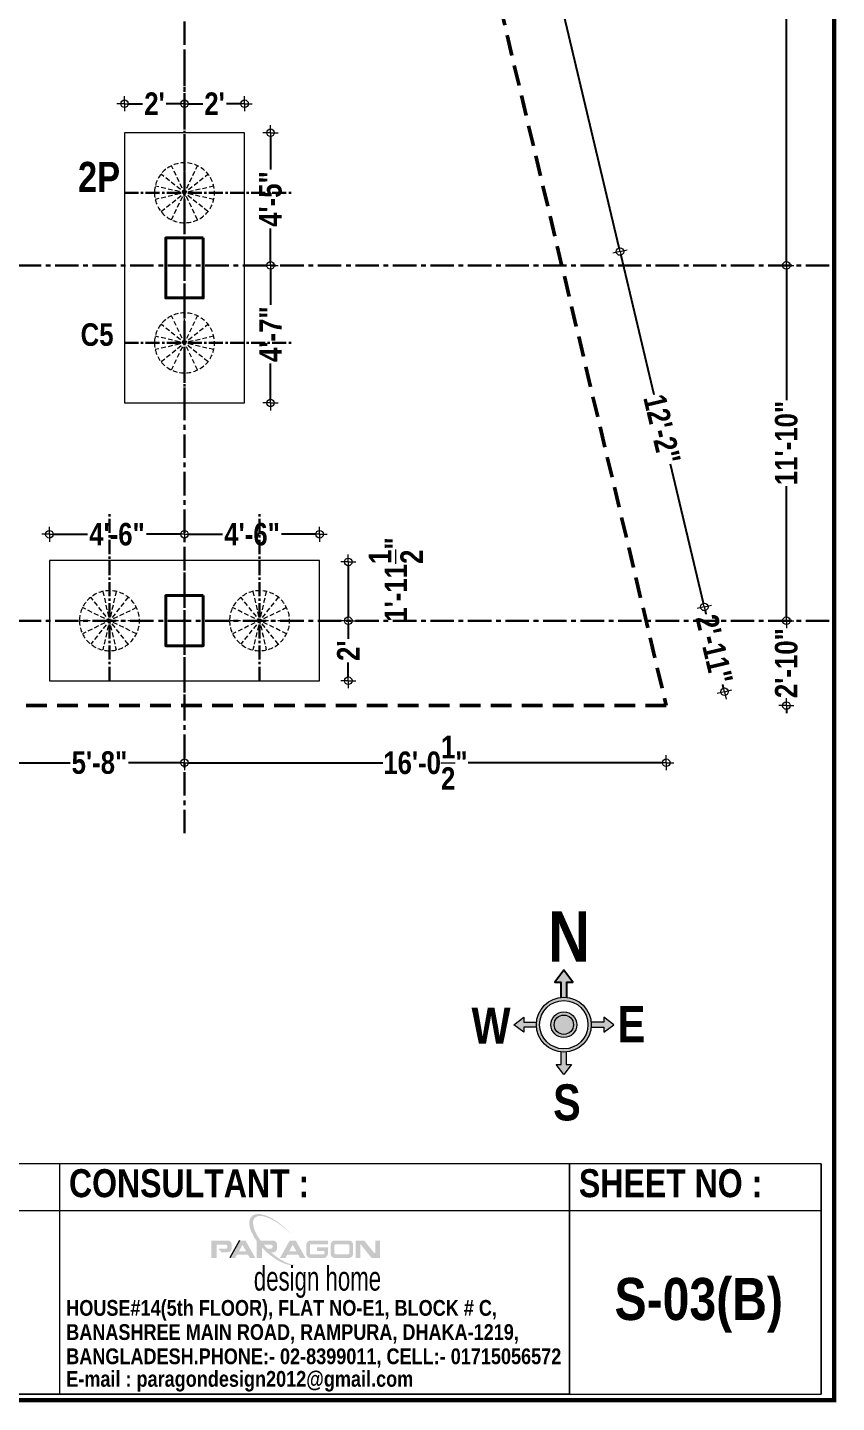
# Model space of a CAD drawing. Header units: inches. Extents: x 64086 to 138972, y -13497 to 16809.
# Drawn here: x 104624 to 104947, y -13481 to -12932 of the extents above; entities that cross this region are included whole.
import ezdxf
from ezdxf.enums import TextEntityAlignment as Align

# ---------------------------------------------------------------- set-up
doc = ezdxf.new("R2010")
doc.units = ezdxf.units.IN
doc.header["$LTSCALE"] = 0.5
doc.header["$MEASUREMENT"] = 0
doc.header["$PDMODE"] = 2
for name, pattern in [('CENTER', [2, 1.25, -0.25, 0.25, -0.25]), ('CENTER2', [1.125, 0.75, -0.125, 0.125, -0.125]), ('DASHED', [0.75, 0.5, -0.25]), ('DASHED2', [0.375, 0.25, -0.125])]:
    doc.linetypes.add(name, pattern=pattern)
for name, color, linetype, lineweight in [('A-LINE', 252, 'Continuous', 15), ('A-TAXT', 250, 'Continuous', 25), ('Boundary', 6, 'DASHED', 50), ('BOX', 253, 'Continuous', 15), ('C.L.', 17, 'CENTER', 13), ('C.Line', 135, 'CENTER2', 13), ('Colm txt', 3, 'Continuous', 9), ('Column', 1, 'Continuous', 40), ('DIM', 5, 'Continuous', 13), ('LOGO', 7, 'Continuous', 9), ('P.cap', 4, 'Continuous', 20), ('P.Text', 6, 'Continuous', 5), ('pile', 243, 'DASHED2', 20), ('TEXT-IN', 7, 'Continuous', 15), ('TITLE', 7, 'Continuous', 9)]:
    doc.layers.add(name, color=color, linetype=linetype, lineweight=lineweight)
doc.styles.add('SIMPLEX', font='ARIALNB.TTF')
doc.styles.get("Standard").update_dxf_attribs({"font": 'ARIALNB.TTF'})
doc.styles.add('STYLE1', font='ARIALN.TTF', dxfattribs={"width": 0.8})
doc.dimstyles.new('Column Dim', dxfattribs={"dimtxt": 9, "dimasz": 1.5, "dimexe": 13.25, "dimexo": 11, "dimgap": 1, "dimtad": 0, "dimdec": 1, "dimzin": 0, "dimdsep": 46, "dimlunit": 4, "dimtxsty": 'Standard', "dimblk": 'DIM', "dimcen": 0, "dimse1": 1, "dimse2": 1, "dimclrd": 5, "dimclre": 5, "dimclrt": 7, "dimadec": 0, "dimazin": 0, "dimtfac": 1, "dimtdec": 1, "dimtofl": 0, "dimtmove": 2, "dimatfit": 3, "dimldrblk": 'DIM', "dimfxl": 1, "dimtolj": 1, "dimtzin": 0, "dimarcsym": 0})

# ---------------------------------------------------------------- blocks, each defined once
blk = doc.blocks.new('DIM')
at = {"layer": 'DIM'}
for q in [(-2, 0), (0, 2), (0, -2), (2, 0)]:
    blk.add_line((0, 0), q, dxfattribs=at)
blk.add_circle((0, 0), 1, dxfattribs=at)
blk = doc.blocks.new('*D320')
at = {"layer": 'Defpoints', "color": 0, "ltscale": 15, "transparency": 16777216}
for p in [(104860.45, -13021.25), (104837.18, -13026.77), (104870.88, -13168.77)]:
    blk.add_point(p, dxfattribs=at)
at = {"layer": 'DIM', "color": 5, "lineweight": -2, "ltscale": 15, "transparency": 16777216}
for p, q in [((104860.79, -13022.71), (104873.99, -13078.32)), ((104893.8, -13161.79), (104880.61, -13106.19))]:
    blk.add_line(p, q, dxfattribs=at)
at = {"layer": 'DIM', "color": 5, "lineweight": -2, "ltscale": 15, "transparency": 16777216, "xscale": 1.5, "yscale": 1.5, "zscale": 1.5}
for p, rotation in [((104860.45, -13021.25), 103.3517985176645), ((104894.15, -13163.25), 283.3517985176646)]:
    blk.add_blockref('DIM', p, dxfattribs=dict(at, rotation=rotation))
at = {"layer": 'DIM', "color": 7, "ltscale": 15, "transparency": 16777216, "insert": (104877.3, -13092.25), "char_height": 9, "attachment_point": 5, "rotation": 283.3518}
blk.add_mtext('\\A1;12\'-2"', dxfattribs=at)
blk = doc.blocks.new('*D321')
at = {"layer": 'Defpoints', "color": 0, "ltscale": 15, "transparency": 16777216}
for p in [(104804.11, -12783.88), (104780.84, -12789.41), (104837.18, -13026.77)]:
    blk.add_point(p, dxfattribs=at)
at = {"layer": 'DIM', "color": 5, "lineweight": -2, "ltscale": 15, "transparency": 16777216}
for p, q in [((104804.46, -12785.34), (104828.91, -12888.36)), ((104860.1, -13019.79), (104835.65, -12916.77))]:
    blk.add_line(p, q, dxfattribs=at)
at = {"layer": 'DIM', "color": 5, "lineweight": -2, "ltscale": 15, "transparency": 16777216, "xscale": 1.5, "yscale": 1.5, "zscale": 1.5}
for p, rotation in [((104804.11, -12783.88), 103.3517985176566), ((104860.45, -13021.25), 283.3517985176567)]:
    blk.add_blockref('DIM', p, dxfattribs=dict(at, rotation=rotation))
at = {"layer": 'DIM', "color": 7, "ltscale": 15, "transparency": 16777216, "insert": (104832.28, -12902.57), "char_height": 9, "attachment_point": 5, "rotation": 283.3518}
blk.add_mtext('\\A1;20\'-4"', dxfattribs=at)
blk = doc.blocks.new('*D332')
at = {"layer": 'Defpoints', "color": 0, "ltscale": 15, "transparency": 16777216}
for p in [(104618.41, -13225.54), (104686.41, -13225.54), (104686.41, -13225.54)]:
    blk.add_point(p, dxfattribs=at)
at = {"layer": 'DIM', "color": 5, "lineweight": -2, "ltscale": 15, "transparency": 16777216}
for p, q in [((104619.91, -13225.54), (104640.77, -13225.54)), ((104684.91, -13225.54), (104664.04, -13225.54))]:
    blk.add_line(p, q, dxfattribs=at)
at = {"layer": 'DIM', "color": 5, "lineweight": -2, "ltscale": 15, "transparency": 16777216, "xscale": 1.5, "yscale": 1.5, "zscale": 1.5, "rotation": 180}
blk.add_blockref('DIM', (104618.41, -13225.54), dxfattribs=at)
at = {"layer": 'DIM', "color": 5, "lineweight": -2, "ltscale": 15, "transparency": 16777216, "xscale": 1.5, "yscale": 1.5, "zscale": 1.5}
blk.add_blockref('DIM', (104686.41, -13225.54), dxfattribs=at)
at = {"layer": 'DIM', "color": 7, "ltscale": 15, "transparency": 16777216, "insert": (104652.41, -13225.54), "char_height": 9, "attachment_point": 5}
blk.add_mtext('\\A1;5\'-8"', dxfattribs=at)
blk = doc.blocks.new('*D333')
at = {"layer": 'Defpoints', "color": 0, "ltscale": 15, "transparency": 16777216}
for p in [(104878.93, -13202.68), (104686.41, -13225.54), (104878.93, -13225.54)]:
    blk.add_point(p, dxfattribs=at)
at = {"layer": 'DIM', "color": 5, "lineweight": -2, "ltscale": 15, "transparency": 16777216}
for p, q in [((104687.91, -13225.54), (104765.61, -13225.54)), ((104877.43, -13225.54), (104799.72, -13225.54))]:
    blk.add_line(p, q, dxfattribs=at)
at = {"layer": 'DIM', "color": 5, "lineweight": -2, "ltscale": 15, "transparency": 16777216, "xscale": 1.5, "yscale": 1.5, "zscale": 1.5, "rotation": 180}
blk.add_blockref('DIM', (104686.41, -13225.54), dxfattribs=at)
at = {"layer": 'DIM', "color": 5, "lineweight": -2, "ltscale": 15, "transparency": 16777216, "xscale": 1.5, "yscale": 1.5, "zscale": 1.5}
blk.add_blockref('DIM', (104878.93, -13225.54), dxfattribs=at)
at = {"layer": 'DIM', "color": 7, "ltscale": 15, "transparency": 16777216, "insert": (104782.67, -13225.54), "char_height": 9, "attachment_point": 5}
blk.add_mtext('\\A1;16\'-0{\\H1.000000x;\\S1/2;}"', dxfattribs=at)
blk = doc.blocks.new('*D334')
at = {"layer": 'Defpoints', "color": 0, "ltscale": 15, "transparency": 16777216}
for p in [(104870.88, -13168.77), (104902.2, -13197.16), (104878.93, -13202.68)]:
    blk.add_point(p, dxfattribs=at)
at = {"layer": 'DIM', "color": 5, "lineweight": -2, "ltscale": 15, "transparency": 16777216}
for p, q in [((104894.5, -13164.71), (104894.8, -13166)), ((104901.85, -13195.7), (104901.55, -13194.41))]:
    blk.add_line(p, q, dxfattribs=at)
at = {"layer": 'DIM', "color": 5, "lineweight": -2, "ltscale": 15, "transparency": 16777216, "xscale": 1.5, "yscale": 1.5, "zscale": 1.5}
for p, rotation in [((104894.15, -13163.25), 103.3517985176566), ((104902.2, -13197.16), 283.3517985176567)]:
    blk.add_blockref('DIM', p, dxfattribs=dict(at, rotation=rotation))
at = {"layer": 'DIM', "color": 7, "ltscale": 15, "transparency": 16777216, "insert": (104898.17, -13180.21), "char_height": 9, "attachment_point": 5, "rotation": 283.3518}
blk.add_mtext('\\A1;2\'-11"', dxfattribs=at)
blk = doc.blocks.new('*D335')
at = {"layer": 'Defpoints', "color": 0, "ltscale": 15, "transparency": 16777216}
for p in [(104878.93, -13168.77), (104926.93, -13168.77), (104878.93, -13202.68)]:
    blk.add_point(p, dxfattribs=at)
at = {"layer": 'DIM', "color": 5, "lineweight": -2, "ltscale": 15, "transparency": 16777216}
for p, q in [((104926.93, -13167.27), (104926.93, -13165.77)), ((104926.93, -13204.18), (104926.93, -13205.68))]:
    blk.add_line(p, q, dxfattribs=at)
at = {"layer": 'DIM', "color": 5, "lineweight": -2, "ltscale": 15, "transparency": 16777216, "xscale": 1.5, "yscale": 1.5, "zscale": 1.5}
for p, rotation in [((104926.93, -13168.77), 270), ((104926.93, -13202.68), 90)]:
    blk.add_blockref('DIM', p, dxfattribs=dict(at, rotation=rotation))
at = {"layer": 'DIM', "color": 7, "ltscale": 15, "transparency": 16777216, "insert": (104926.93, -13185.73), "char_height": 9, "attachment_point": 5, "rotation": 90}
blk.add_mtext('\\A1;2\'-10"', dxfattribs=at)
blk = doc.blocks.new('*D336')
at = {"layer": 'Defpoints', "color": 0, "ltscale": 15, "transparency": 16777216}
for p in [(104911.66, -13026.77), (104926.93, -13026.77), (104878.93, -13168.77)]:
    blk.add_point(p, dxfattribs=at)
at = {"layer": 'DIM', "color": 5, "lineweight": -2, "ltscale": 15, "transparency": 16777216}
for p, q in [((104926.93, -13028.27), (104926.93, -13080.59)), ((104926.93, -13167.27), (104926.93, -13114.96))]:
    blk.add_line(p, q, dxfattribs=at)
at = {"layer": 'DIM', "color": 5, "lineweight": -2, "ltscale": 15, "transparency": 16777216, "xscale": 1.5, "yscale": 1.5, "zscale": 1.5}
for p, rotation in [((104926.93, -13026.77), 90), ((104926.93, -13168.77), 270)]:
    blk.add_blockref('DIM', p, dxfattribs=dict(at, rotation=rotation))
at = {"layer": 'DIM', "color": 7, "ltscale": 15, "transparency": 16777216, "insert": (104926.93, -13097.77), "char_height": 9, "attachment_point": 5, "rotation": 90}
blk.add_mtext('\\A1;11\'-10"', dxfattribs=at)
blk = doc.blocks.new('*D337')
at = {"layer": 'Defpoints', "color": 0, "ltscale": 15, "transparency": 16777216}
for p in [(104625.91, -12789.41), (104926.93, -12789.41), (104911.66, -13026.77)]:
    blk.add_point(p, dxfattribs=at)
at = {"layer": 'DIM', "color": 5, "lineweight": -2, "ltscale": 15, "transparency": 16777216}
for p, q in [((104926.93, -12790.91), (104926.93, -12891.04)), ((104926.93, -13025.27), (104926.93, -12925.14))]:
    blk.add_line(p, q, dxfattribs=at)
at = {"layer": 'DIM', "color": 5, "lineweight": -2, "ltscale": 15, "transparency": 16777216, "xscale": 1.5, "yscale": 1.5, "zscale": 1.5}
for p, rotation in [((104926.93, -12789.41), 90), ((104926.93, -13026.77), 270)]:
    blk.add_blockref('DIM', p, dxfattribs=dict(at, rotation=rotation))
at = {"layer": 'DIM', "color": 7, "ltscale": 15, "transparency": 16777216, "insert": (104926.93, -12908.09), "char_height": 9, "attachment_point": 5, "rotation": 90}
blk.add_mtext('\\A1;19\'-9{\\H1.000000x;\\S1/2;}"', dxfattribs=at)
blk = doc.blocks.new('PILE')
at = {"layer": 'pile', "ltscale": 15}
for p, q in [((-10, 12), (-10, -12)), ((-10, 12), (-10, -12)), ((-19.38, 7.48), (-0.62, -7.48)), ((-0.62, 7.48), (-19.38, -7.48)), ((-19.38, 7.48), (-0.62, -7.48)), ((-0.62, 7.48), (-19.38, -7.48)), ((-15.21, 10.81), (-4.79, -10.81)), ((-4.79, 10.81), (-15.21, -10.81)), ((-15.21, 10.81), (-4.79, -10.81)), ((-4.79, 10.81), (-15.21, -10.81)), ((1.7, -2.67), (-21.7, 2.67)), ((1.7, 2.67), (-21.7, -2.67)), ((1.7, -2.67), (-21.7, 2.67)), ((1.7, 2.67), (-21.7, -2.67))]:
    blk.add_line(p, q, dxfattribs=at)
blk.add_circle((-10, 0), 12, dxfattribs=at)
blk = doc.blocks.new('*D378')
at = {"layer": 'Defpoints', "color": 0, "ltscale": 15, "transparency": 16777216}
for p in [(104710.41, -12962.16), (104686.41, -12973.77), (104710.41, -12973.77)]:
    blk.add_point(p, dxfattribs=at)
at = {"layer": 'TEXT-IN', "color": 5, "lineweight": -2, "ltscale": 15, "transparency": 16777216}
for p, q in [((104687.91, -12962.16), (104693.67, -12962.16)), ((104708.91, -12962.16), (104703.14, -12962.16))]:
    blk.add_line(p, q, dxfattribs=at)
at = {"layer": 'TEXT-IN', "color": 5, "lineweight": -2, "ltscale": 15, "transparency": 16777216, "xscale": 1.5, "yscale": 1.5, "zscale": 1.5, "rotation": 180}
blk.add_blockref('DIM', (104686.41, -12962.16), dxfattribs=at)
at = {"layer": 'TEXT-IN', "color": 5, "lineweight": -2, "ltscale": 15, "transparency": 16777216, "xscale": 1.5, "yscale": 1.5, "zscale": 1.5}
blk.add_blockref('DIM', (104710.41, -12962.16), dxfattribs=at)
at = {"layer": 'TEXT-IN', "color": 7, "ltscale": 15, "transparency": 16777216, "insert": (104698.41, -12962.16), "char_height": 9, "attachment_point": 5}
blk.add_mtext("\\A1;2'", dxfattribs=at)
blk = doc.blocks.new('*D379')
at = {"layer": 'Defpoints', "color": 0, "ltscale": 15, "transparency": 16777216}
for p in [(104662.41, -12962.16), (104662.41, -12973.77), (104686.41, -12973.77)]:
    blk.add_point(p, dxfattribs=at)
at = {"layer": 'TEXT-IN', "color": 5, "lineweight": -2, "ltscale": 15, "transparency": 16777216}
for p, q in [((104663.91, -12962.16), (104669.67, -12962.16)), ((104684.91, -12962.16), (104679.14, -12962.16))]:
    blk.add_line(p, q, dxfattribs=at)
at = {"layer": 'TEXT-IN', "color": 5, "lineweight": -2, "ltscale": 15, "transparency": 16777216, "xscale": 1.5, "yscale": 1.5, "zscale": 1.5, "rotation": 180}
blk.add_blockref('DIM', (104662.41, -12962.16), dxfattribs=at)
at = {"layer": 'TEXT-IN', "color": 5, "lineweight": -2, "ltscale": 15, "transparency": 16777216, "xscale": 1.5, "yscale": 1.5, "zscale": 1.5}
blk.add_blockref('DIM', (104686.41, -12962.16), dxfattribs=at)
at = {"layer": 'TEXT-IN', "color": 7, "ltscale": 15, "transparency": 16777216, "insert": (104674.41, -12962.16), "char_height": 9, "attachment_point": 5}
blk.add_mtext("\\A1;2'", dxfattribs=at)
blk = doc.blocks.new('*D380')
at = {"layer": 'Defpoints', "color": 0, "ltscale": 15, "transparency": 16777216}
for p in [(104710.41, -12973.77), (104710.41, -13026.77), (104720.77, -13026.77)]:
    blk.add_point(p, dxfattribs=at)
at = {"layer": 'TEXT-IN', "color": 5, "lineweight": -2, "ltscale": 15, "transparency": 16777216}
for p, q in [((104720.77, -12975.27), (104720.77, -12988.51)), ((104720.77, -13025.27), (104720.77, -13012.04))]:
    blk.add_line(p, q, dxfattribs=at)
at = {"layer": 'TEXT-IN', "color": 5, "lineweight": -2, "ltscale": 15, "transparency": 16777216, "xscale": 1.5, "yscale": 1.5, "zscale": 1.5}
for p, rotation in [((104720.77, -12973.77), 90), ((104720.77, -13026.77), 270)]:
    blk.add_blockref('DIM', p, dxfattribs=dict(at, rotation=rotation))
at = {"layer": 'TEXT-IN', "color": 7, "ltscale": 15, "transparency": 16777216, "insert": (104720.77, -13000.27), "char_height": 9, "attachment_point": 5, "rotation": 90}
blk.add_mtext('\\A1;4\'-5"', dxfattribs=at)
blk = doc.blocks.new('*D381')
at = {"layer": 'Defpoints', "color": 0, "ltscale": 15, "transparency": 16777216}
for p in [(104710.41, -13026.77), (104710.41, -13081.77), (104720.77, -13081.77)]:
    blk.add_point(p, dxfattribs=at)
at = {"layer": 'TEXT-IN', "color": 5, "lineweight": -2, "ltscale": 15, "transparency": 16777216}
for p, q in [((104720.77, -13028.27), (104720.77, -13042.51)), ((104720.77, -13080.27), (104720.77, -13066.04))]:
    blk.add_line(p, q, dxfattribs=at)
at = {"layer": 'TEXT-IN', "color": 5, "lineweight": -2, "ltscale": 15, "transparency": 16777216, "xscale": 1.5, "yscale": 1.5, "zscale": 1.5}
for p, rotation in [((104720.77, -13026.77), 90), ((104720.77, -13081.77), 270)]:
    blk.add_blockref('DIM', p, dxfattribs=dict(at, rotation=rotation))
at = {"layer": 'TEXT-IN', "color": 7, "ltscale": 15, "transparency": 16777216, "insert": (104720.77, -13054.27), "char_height": 9, "attachment_point": 5, "rotation": 90}
blk.add_mtext('\\A1;4\'-7"', dxfattribs=at)
blk = doc.blocks.new('*D382')
at = {"layer": 'Defpoints', "color": 0, "ltscale": 15, "transparency": 16777216}
for p in [(104686.41, -13134.25), (104632.41, -13144.77), (104686.41, -13144.77)]:
    blk.add_point(p, dxfattribs=at)
at = {"layer": 'TEXT-IN', "color": 5, "lineweight": -2, "ltscale": 15, "transparency": 16777216}
for p, q in [((104633.91, -13134.25), (104647.64, -13134.25)), ((104684.91, -13134.25), (104671.17, -13134.25))]:
    blk.add_line(p, q, dxfattribs=at)
at = {"layer": 'TEXT-IN', "color": 5, "lineweight": -2, "ltscale": 15, "transparency": 16777216, "xscale": 1.5, "yscale": 1.5, "zscale": 1.5, "rotation": 180}
blk.add_blockref('DIM', (104632.41, -13134.25), dxfattribs=at)
at = {"layer": 'TEXT-IN', "color": 5, "lineweight": -2, "ltscale": 15, "transparency": 16777216, "xscale": 1.5, "yscale": 1.5, "zscale": 1.5}
blk.add_blockref('DIM', (104686.41, -13134.25), dxfattribs=at)
at = {"layer": 'TEXT-IN', "color": 7, "ltscale": 15, "transparency": 16777216, "insert": (104659.41, -13134.25), "char_height": 9, "attachment_point": 5}
blk.add_mtext('\\A1;4\'-6"', dxfattribs=at)
blk = doc.blocks.new('*D383')
at = {"layer": 'Defpoints', "color": 0, "ltscale": 15, "transparency": 16777216}
for p in [(104740.41, -13134.25), (104686.41, -13144.77), (104740.41, -13144.77)]:
    blk.add_point(p, dxfattribs=at)
at = {"layer": 'TEXT-IN', "color": 5, "lineweight": -2, "ltscale": 15, "transparency": 16777216}
for p, q in [((104687.91, -13134.25), (104701.64, -13134.25)), ((104738.91, -13134.25), (104725.17, -13134.25))]:
    blk.add_line(p, q, dxfattribs=at)
at = {"layer": 'TEXT-IN', "color": 5, "lineweight": -2, "ltscale": 15, "transparency": 16777216, "xscale": 1.5, "yscale": 1.5, "zscale": 1.5, "rotation": 180}
blk.add_blockref('DIM', (104686.41, -13134.25), dxfattribs=at)
at = {"layer": 'TEXT-IN', "color": 5, "lineweight": -2, "ltscale": 15, "transparency": 16777216, "xscale": 1.5, "yscale": 1.5, "zscale": 1.5}
blk.add_blockref('DIM', (104740.41, -13134.25), dxfattribs=at)
at = {"layer": 'TEXT-IN', "color": 7, "ltscale": 15, "transparency": 16777216, "insert": (104713.41, -13134.25), "char_height": 9, "attachment_point": 5}
blk.add_mtext('\\A1;4\'-6"', dxfattribs=at)
blk = doc.blocks.new('*D384')
at = {"layer": 'Defpoints', "color": 0, "ltscale": 15, "transparency": 16777216}
for p in [(104740.41, -13145.27), (104740.41, -13168.77), (104751.87, -13168.77)]:
    blk.add_point(p, dxfattribs=at)
at = {"layer": 'TEXT-IN', "color": 5, "lineweight": -2, "ltscale": 15, "transparency": 16777216}
blk.add_line((104751.87, -13146.77), (104751.87, -13167.27), dxfattribs=at)
at = {"layer": 'TEXT-IN', "color": 5, "lineweight": -2, "ltscale": 15, "transparency": 16777216, "xscale": 1.5, "yscale": 1.5, "zscale": 1.5}
for p, rotation in [((104751.87, -13145.27), 90), ((104751.87, -13168.77), 270)]:
    blk.add_blockref('DIM', p, dxfattribs=dict(at, rotation=rotation))
at = {"layer": 'TEXT-IN', "color": 7, "ltscale": 15, "transparency": 16777216, "insert": (104770.87, -13152.32), "char_height": 9, "attachment_point": 5, "rotation": 90}
blk.add_mtext('\\A1;1\'-11{\\H1.000000x;\\S1/2;}"', dxfattribs=at)
blk = doc.blocks.new('*D385')
at = {"layer": 'Defpoints', "color": 0, "ltscale": 15, "transparency": 16777216}
for p in [(104740.41, -13168.77), (104740.41, -13192.77), (104751.87, -13192.77)]:
    blk.add_point(p, dxfattribs=at)
at = {"layer": 'TEXT-IN', "color": 5, "lineweight": -2, "ltscale": 15, "transparency": 16777216}
for p, q in [((104751.87, -13170.27), (104751.87, -13176.04)), ((104751.87, -13191.27), (104751.87, -13185.51))]:
    blk.add_line(p, q, dxfattribs=at)
at = {"layer": 'TEXT-IN', "color": 5, "lineweight": -2, "ltscale": 15, "transparency": 16777216, "xscale": 1.5, "yscale": 1.5, "zscale": 1.5}
for p, rotation in [((104751.87, -13168.77), 90), ((104751.87, -13192.77), 270)]:
    blk.add_blockref('DIM', p, dxfattribs=dict(at, rotation=rotation))
at = {"layer": 'TEXT-IN', "color": 7, "ltscale": 15, "transparency": 16777216, "insert": (104751.87, -13180.77), "char_height": 9, "attachment_point": 5, "rotation": 90}
blk.add_mtext("\\A1;2'", dxfattribs=at)

msp = doc.modelspace()

# ---------------------------------------------------------------- hatches: boundary and pattern name
at = {"layer": 'A-LINE', "ltscale": 5}
for color, points in [(1, [(104836.79, -13319.32, -0.023014), (104838, -13319.27, -0.023014), (104839.21, -13319.32), (104839.21, -13313.26), (104841.62, -13313.26), (104838, -13308.47), (104834.37, -13313.26), (104836.79, -13313.26)]), (256, [(104827.09, -13329.21, 0.046053), (104827.09, -13331.23), (104822.04, -13331.23), (104822.04, -13333.24), (104818.05, -13330.22), (104822.04, -13327.2), (104822.04, -13329.21)]), (1, [(104838, -13326.35, 1), (104838, -13334.09, 1)]), (256, [(104848.9, -13329.21, -0.046053), (104848.9, -13331.23), (104853.95, -13331.23), (104853.95, -13333.24), (104857.94, -13330.22), (104853.95, -13327.2), (104853.95, -13329.21)]), (256, [(104836.99, -13341.13, 0.046053), (104839, -13341.13), (104839, -13346.18), (104841.02, -13346.18), (104838, -13350.17), (104834.98, -13346.18), (104836.99, -13346.18)])]:
    msp.add_hatch(color=color, dxfattribs=at).paths.add_polyline_path(points)
h = msp.add_hatch(color=256, dxfattribs=at)
h.paths.add_polyline_path([(104827.04, -13330.22), (104828.33, -13330.22, -0.414214), (104838, -13320.55), (104838, -13319.27, 0.414214)])
h.paths.add_polyline_path([(104828.33, -13330.22), (104827.04, -13330.22, 0.414214), (104838, -13341.17), (104838, -13339.88, -0.414214)])
h.paths.add_polyline_path([(104848.95, -13330.22), (104847.66, -13330.22, -0.414214), (104838, -13339.88), (104838, -13341.17, 0.414214)])
h.paths.add_polyline_path([(104847.66, -13330.22), (104848.95, -13330.22, 0.414214), (104838, -13319.27), (104838, -13320.55, -0.414214)])
h = msp.add_hatch(color=256, dxfattribs=at)
h.paths.add_polyline_path([(104834.13, -13330.22), (104832.84, -13330.22, 0.414214), (104838, -13335.37), (104838, -13334.09, -0.414214)])
h.paths.add_polyline_path([(104838, -13334.09), (104838, -13335.37, 0.414214), (104843.15, -13330.22), (104841.86, -13330.22, -0.414214)])
h.paths.add_polyline_path([(104841.86, -13330.22), (104843.15, -13330.22, 0.414214), (104838, -13325.06), (104838, -13326.35, -0.414214)])
h.paths.add_polyline_path([(104838, -13326.35), (104838, -13325.06, 0.414214), (104832.84, -13330.22), (104834.13, -13330.22, -0.414214)])
at = {"layer": 'LOGO'}
h = msp.add_hatch(color=1, dxfattribs=at)
edge = h.paths.add_edge_path()
edge.add_spline(control_points=[(104716.77, -13416.48), (104716.42, -13415.99), (104715.89, -13415.17), (104715.28, -13414.09), (104714.8, -13413.17), (104714.43, -13412.31), (104714.13, -13411.49), (104713.94, -13410.75), (104713.85, -13409.99), (104713.73, -13409.14), (104713.95, -13408.32), (104714.3, -13407.61), (104714.75, -13407.18), (104715.32, -13406.9), (104716.09, -13406.61), (104717.32, -13406.66), (104718.48, -13406.94), (104719.75, -13407.36), (104720.81, -13407.83), (104721.96, -13408.44), (104723.09, -13409.12), (104724.21, -13409.84), (104725.19, -13410.6), (104725.85, -13411.05), (104726.42, -13411.54), (104726.91, -13411.97), (104727.37, -13412.33), (104727.92, -13412.87), (104728.31, -13413.24), (104728.65, -13413.56)], knot_values=[258.963996, 258.963996, 258.963996, 258.963996, 285.904919, 302.27791, 314.154415, 332.281445, 343.784535, 353.249879, 366.127981, 377.688105, 391.308015, 402.948616, 412.835523, 418.412108, 431.020299, 449.243688, 471.980761, 484.139197, 508.802724, 523.531398, 542.021258, 567.819106, 582.5453, 597.340247, 603.575496, 615.935548, 626.506938, 629.58018, 650.393618, 650.393618, 650.393618, 650.393618], degree=3, periodic=0)
edge.add_spline(control_points=[(104728.65, -13413.56), (104728.27, -13413.15), (104727.49, -13412.29), (104726.33, -13411.19), (104725.16, -13410.24), (104724.17, -13409.37), (104723.04, -13408.65), (104722.1, -13408.02), (104721.15, -13407.52), (104720.41, -13407.12), (104719.55, -13406.74), (104718.72, -13406.41), (104717.69, -13406.15), (104716.75, -13405.92), (104715.82, -13405.87), (104714.95, -13405.97), (104714.14, -13406.17), (104713.45, -13406.62), (104712.95, -13407.09), (104712.55, -13407.85), (104712.25, -13408.72), (104712.31, -13409.61), (104712.33, -13410.37), (104712.49, -13411.14), (104712.73, -13412.06), (104713.15, -13413.03), (104713.62, -13414.02), (104714.27, -13415.23), (104714.83, -13416.08), (104715.21, -13416.6)], knot_values=[281.684012, 281.684012, 281.684012, 281.684012, 306.634723, 333.553989, 352.64665, 373.861229, 392.316075, 412.297434, 424.292997, 439.996154, 450.058038, 465.71094, 480.159241, 497.246644, 508.751394, 521.290761, 536.189363, 545.475673, 557.538704, 566.571136, 583.535546, 597.339579, 606.208439, 617.370477, 632.213241, 648.689269, 664.166597, 681.117412, 709.722412, 709.722412, 709.722412, 709.722412], degree=3, periodic=0)
edge.add_line((104715.21, -13416.6), (104715.21, -13423.43))
edge.add_line((104715.21, -13423.43), (104717.42, -13423.43))
edge.add_line((104717.42, -13423.43), (104717.42, -13419.34))
edge.add_spline(control_points=[(104717.42, -13419.34), (104717.44, -13419.36), (104718.31, -13420.29), (104719.88, -13421.74), (104721.93, -13423.3), (104723.71, -13424.45), (104725.71, -13425.51), (104727.84, -13426.18), (104729.6, -13426.46), (104730.36, -13426.3), (104730.67, -13426.24)], knot_values=[0, 0, 0, 0, 1.32181, 56.851409, 94.681681, 116.16555, 151.292731, 195.149354, 215.332904, 229.417701, 229.417701, 229.417701, 229.417701], degree=3, periodic=0)
edge.add_spline(control_points=[(104730.67, -13426.24), (104730.56, -13426.21), (104730.26, -13426.15), (104729.67, -13426.13), (104728.87, -13425.98), (104728.11, -13425.68), (104727.18, -13425.38), (104726.06, -13424.82), (104724.58, -13423.92), (104722.81, -13422.76), (104721.65, -13421.76), (104721.03, -13421.2), (104721.01, -13421.18)], knot_values=[0, 0, 0, 0, 4.816734, 13.935564, 25.808706, 41.200712, 50.2385, 69.458596, 96.706877, 127.188599, 163.680662, 164.765735, 164.765735, 164.765735, 164.765735], degree=3, periodic=0)
edge.add_line((104721.01, -13421.18), (104721.91, -13421.18))
edge.add_arc((104721.77, -13419.53), 1.66, 274.7456, 354.1114)
edge.add_line((104723.42, -13419.7), (104723.42, -13418.16))
edge.add_arc((104721.74, -13418.16), 1.68, 0, 90)
edge.add_line((104721.74, -13416.48), (104716.77, -13416.48))
edge = h.paths.add_edge_path(flags=16)
edge.add_line((104718.07, -13418.11), (104721.02, -13418.11))
edge.add_arc((104721.02, -13418.71), 0.606, 0, 90, ccw=False)
edge.add_line((104721.63, -13418.71), (104721.63, -13419.12))
edge.add_arc((104721.02, -13419.12), 0.606, -90, 0, ccw=False)
edge.add_line((104721.02, -13419.73), (104719.52, -13419.73))
edge.add_spline(control_points=[(104719.52, -13419.73), (104719.03, -13419.22), (104718.55, -13418.67), (104718.08, -13418.12), (104718.07, -13418.11)], knot_values=[195.721985, 195.721985, 195.721985, 195.721985, 227.28074, 228.049429, 228.049429, 228.049429, 228.049429], degree=3, periodic=0)
for points in [[(104697.07, -13416.48), (104697.07, -13423.43), (104699.3, -13423.43), (104699.3, -13418.11), (104702.89, -13418.11, -0.414214), (104703.49, -13418.71), (104703.49, -13419.12, -0.414214), (104702.89, -13419.73), (104699.87, -13419.73), (104701.21, -13421.18), (104703.77, -13421.18, 0.36084), (104705.28, -13419.7), (104705.28, -13418.16, 0.414214), (104703.6, -13416.48)], [(104736.77, -13416.48, 0.414214), (104735.09, -13418.16), (104735.09, -13421.75, 0.414214), (104736.77, -13423.43), (104742.13, -13423.43, 0.26436), (104743.28, -13422.78), (104743.55, -13422.33, 0.135064), (104743.74, -13421.64), (104743.74, -13419.21), (104739.35, -13419.21), (104739.35, -13420.63), (104742.25, -13420.63), (104742.25, -13421.95), (104736.57, -13421.95), (104736.57, -13417.96), (104743.74, -13417.96), (104743.74, -13416.48)], [(104762.68, -13421.5), (104762.24, -13421.5), (104758.23, -13416.48), (104754.83, -13416.48), (104754.83, -13423.43), (104756.73, -13423.43), (104756.73, -13417.89), (104761.15, -13423.43), (104764.58, -13423.43), (104764.58, -13416.48), (104762.68, -13416.48)]]:
    msp.add_hatch(color=4, dxfattribs=at).paths.add_polyline_path(points)
h = msp.add_hatch(color=4, dxfattribs=at)
h.paths.add_polyline_path([(104708.37, -13416.48), (104704.49, -13423.43), (104706.67, -13423.43), (104707.39, -13422.14), (104711.79, -13422.14), (104712.51, -13423.43), (104714.68, -13423.43), (104710.8, -13416.48)])
h.paths.add_polyline_path([(104709.59, -13418.2), (104711.05, -13420.81), (104708.14, -13420.81)], flags=16)
h = msp.add_hatch(color=4, dxfattribs=at)
h.paths.add_polyline_path([(104730.88, -13416.48), (104728.45, -13416.48), (104724.57, -13423.43), (104726.75, -13423.43), (104727.47, -13422.14), (104731.87, -13422.14), (104732.59, -13423.43), (104734.76, -13423.43)])
h.paths.add_polyline_path([(104731.13, -13420.81), (104728.22, -13420.81), (104729.67, -13418.2)], flags=16)
h = msp.add_hatch(color=4, dxfattribs=at)
h.paths.add_polyline_path([(104746.21, -13416.48, 0.272776), (104744.79, -13417.9), (104744.79, -13422.01, 0.272776), (104746.21, -13423.43), (104752.38, -13423.43, 0.272776), (104753.8, -13422.01), (104753.8, -13417.9, 0.272776), (104752.38, -13416.48)])
h.paths.add_polyline_path([(104751.71, -13417.96, -0.414214), (104752.32, -13418.56), (104752.32, -13421.35, -0.414214), (104751.71, -13421.95), (104746.88, -13421.95, -0.414214), (104746.27, -13421.35), (104746.27, -13418.56, -0.414214), (104746.88, -13417.96)], flags=16)

# ---------------------------------------------------------------- linework, layer by layer
at = {"layer": 'A-LINE', "ltscale": 5}
for points in [[(104827.09, -13331.23), (104822.04, -13331.23), (104822.04, -13333.24), (104818.05, -13330.22), (104822.04, -13327.2), (104822.04, -13329.21), (104827.09, -13329.21)], [(104848.9, -13331.23), (104853.95, -13331.23), (104853.95, -13333.24), (104857.94, -13330.22), (104853.95, -13327.2), (104853.95, -13329.21), (104848.9, -13329.21)], [(104839, -13341.13), (104839, -13346.18), (104841.02, -13346.18), (104838, -13350.17), (104834.98, -13346.18), (104836.99, -13346.18), (104836.99, -13341.13)]]:
    msp.add_lwpolyline(points, dxfattribs=at)
for radius in [10.95, 9.66, 5.15, 3.87]:
    msp.add_circle((104838, -13330.22), radius, dxfattribs=at)
at = {"layer": 'A-TAXT', "color": 1}
msp.add_lwpolyline([(104839.21, -13319.32), (104839.21, -13313.26), (104841.62, -13313.26), (104838, -13308.47), (104834.37, -13313.26), (104836.79, -13313.26), (104836.79, -13319.32)], dxfattribs=at)
at = {"layer": 'Boundary', "ltscale": 33}
msp.add_lwpolyline([(104735.34, -12597.69), (104878.93, -13202.68), (103534.93, -13202.77), (103535.34, -12598.77), (104735.34, -12597.69)], dxfattribs=at)
msp.add_lwpolyline([(104735.34, -12597.69), (104878.93, -13202.68), (103534.93, -13202.77), (103535.34, -12598.77), (104735.34, -12597.69)], dxfattribs=at)
at = {"layer": 'BOX', "const_width": 1.78}
msp.add_lwpolyline([(104946.08, -12415.31), (103440.03, -12415.31), (103440.03, -13480.31), (104946.08, -13480.31)], close=True, dxfattribs=at)
at = {"layer": 'C.L.', "lineweight": 30, "ltscale": 15}
for p, q in [((104686.41, -13253.69), (104686.41, -12522.71)), ((104944.07, -13026.77), (103492.74, -13026.77)), ((104944.07, -13168.77), (103492.74, -13168.77))]:
    msp.add_line(p, q, dxfattribs=at)
at = {"layer": 'C.Line', "lineweight": 30, "ltscale": 15}
for p, q in [((104686.41, -13081.77), (104686.41, -12942.38)), ((104662.41, -12997.77), (104729.32, -12997.77)), ((104662.41, -13057.77), (104729.32, -13057.77)), ((104656.41, -13192.77), (104656.41, -13125.86)), ((104716.41, -13192.77), (104716.41, -13125.86)), ((104686.41, -13205.8), (104686.41, -13144.77))]:
    msp.add_line(p, q, dxfattribs=at)
at = {"layer": 'Column'}
for points in [[(104693.91, -13015.77), (104678.91, -13015.77), (104678.91, -13039.77), (104693.91, -13039.77)], [(104693.91, -13015.77), (104678.91, -13015.77), (104678.91, -13039.77), (104693.91, -13039.77)], [(104693.91, -13015.77), (104678.91, -13015.77), (104678.91, -13039.77), (104693.91, -13039.77)], [(104693.91, -13158.77), (104678.91, -13158.77), (104678.91, -13178.77), (104693.91, -13178.77)], [(104693.91, -13158.77), (104678.91, -13158.77), (104678.91, -13178.77), (104693.91, -13178.77)], [(104693.91, -13158.77), (104678.91, -13158.77), (104678.91, -13178.77), (104693.91, -13178.77)]]:
    msp.add_lwpolyline(points, close=True, dxfattribs=at)
at = {"layer": 'LOGO', "color": 4}
msp.add_lwpolyline([(104708.37, -13416.48), (104704.49, -13423.43)], dxfattribs=at)
at = {"layer": 'P.cap'}
for points in [[(104662.41, -12973.77), (104662.41, -13081.77), (104710.41, -13081.77), (104710.41, -12973.77)], [(104632.41, -13192.77), (104740.41, -13192.77), (104740.41, -13144.77), (104632.41, -13144.77)]]:
    msp.add_lwpolyline(points, close=True, dxfattribs=at)
at = {"layer": 'TITLE', "lineweight": 13}
for p, q in [((104940.83, -13385.87), (104940.83, -13477.81)), ((104840.27, -13404.55), (104509.63, -13404.55)), ((104840.27, -13404.55), (104636.46, -13404.55)), ((104840.27, -13404.55), (104840.27, -13404.55)), ((104940.83, -13404.55), (104840.27, -13404.55)), ((104840.27, -13477.87), (104509.63, -13477.87))]:
    msp.add_line(p, q, dxfattribs=at)
for points in [[(104509.63, -13477.87), (104840.27, -13477.87), (104840.27, -13385.87), (104509.63, -13385.87)], [(104509.63, -13477.87), (104840.27, -13477.87), (104840.27, -13385.87), (104509.63, -13385.87)], [(104636.46, -13477.87), (104840.27, -13477.87), (104840.27, -13385.87), (104636.46, -13385.87)], [(104636.46, -13477.87), (104840.27, -13477.87), (104840.27, -13385.87), (104636.46, -13385.87)], [(104840.27, -13477.87), (104840.27, -13477.87), (104840.27, -13385.87), (104840.27, -13385.87)], [(104840.27, -13477.87), (104840.27, -13477.87), (104840.27, -13385.87), (104840.27, -13385.87)], [(104840.27, -13477.87), (104940.83, -13477.87), (104940.83, -13385.87), (104840.27, -13385.87)], [(104840.27, -13477.87), (104940.83, -13477.87), (104940.83, -13385.87), (104840.27, -13385.87)]]:
    msp.add_lwpolyline(points, close=True, dxfattribs=at)

# ---------------------------------------------------------------- block references
at = {"layer": 'pile', "xscale": -1}
for p, rotation in [((104696.41, -12997.77), 180), ((104696.41, -13057.77), 180), ((104656.41, -13158.77), 270), ((104716.41, -13158.77), 270)]:
    msp.add_blockref('PILE', p, dxfattribs=dict(at, rotation=rotation))

# ---------------------------------------------------------------- texts
at = {"layer": 'A-TAXT', "color": 1, "attachment_point": 7}
for s, insert, char_height in [('{\\fSwis721 Cn BT|b1|i0|c0|p34;N}', (104831.78, -13305.06), 20.0992), ('{\\fSwis721 Cn BT|b1|i0|c0|p34;\\C256;W}', (104801.12, -13337.85), 14.4144), ('{\\fSwis721 Cn BT|b1|i0|c0|p34;\\C256;E}', (104859.54, -13337.23), 14.4144), ('{\\fSwis721 Cn BT|b1|i0|c0|p34;\\C256;S}', (104833.74, -13368.68), 14.4144)]:
    msp.add_mtext(s, dxfattribs=dict(at, insert=insert, char_height=char_height))
at = {"layer": 'Colm txt', "ltscale": 15}
msp.add_text('C5', height=9, dxfattribs=at).set_placement((104651.47, -13054.43), align=Align.MIDDLE_CENTER)
at = {"layer": 'LOGO', "color": 7, "style": 'STYLE1', "width": 0.8}
msp.add_text('design home', height=9.6929, dxfattribs=at).set_placement((104714.11, -13436.49))
at = {"layer": 'LOGO', "style": 'SIMPLEX'}
for s, height, p in [('S-03(B)', 16.795, (104858.26, -13448.23)), ('HOUSE#14(5th FLOOR), FLAT NO-E1, BLOCK # C, ', 6.3043, (104639.15, -13446.55)), ('BANASHREE MAIN ROAD, RAMPURA, DHAKA-1219,', 6.3043, (104639.14, -13456.21)), ('BANGLADESH.PHONE:- 02-8399011, CELL:- 01715056572', 6.3043, (104639.14, -13465.9)), ('E-mail : paragondesign2012@gmail.com', 6.3043, (104639.14, -13474.91))]:
    msp.add_text(s, height=height, dxfattribs=at).set_placement(p)
at = {"layer": 'LOGO', "char_height": 11.1781, "attachment_point": 1, "style": 'SIMPLEX'}
for s, insert in [('CONSULTANT :', (104640.23, -13387.97)), ('SHEET NO :   ', (104844.04, -13387.97))]:
    msp.add_mtext(s, dxfattribs=dict(at, insert=insert))
at = {"layer": 'P.Text', "ltscale": 15}
msp.add_text('2P', height=12, dxfattribs=at).set_placement((104652.24, -12991.41), align=Align.MIDDLE_CENTER)

# ---------------------------------------------------------------- dimensions: what is measured, and where the dimension line sits
at = {"layer": 'DIM', "ltscale": 15}
for base, p1, p2, angle, picture, middle in [((104804.11, -12783.88), (104837.18, -13026.77), (104780.84, -12789.41), 283.3518, '*D321', (104832.28, -12902.57)), ((104926.93, -12789.41), (104911.66, -13026.77), (104625.91, -12789.41), 90, '*D337', (104926.93, -12908.09)), ((104926.93, -13026.77), (104878.93, -13168.77), (104911.66, -13026.77), 90, '*D336', (104926.93, -13097.77)), ((104902.1987, -13197.1593), (104870.8818, -13168.7746), (104878.9296, -13202.6821), 283.3518, '*D334', (104898.1749, -13180.2055)), ((104926.93, -13168.77), (104878.93, -13202.68), (104878.93, -13168.77), 90, '*D335', (104926.93, -13185.73))]:
    dim = msp.add_linear_dim(base=base, p1=p1, p2=p2, angle=angle, dimstyle='Column Dim', override={"dimfxl": 4}, dxfattribs=at)
    dim.commit()
    dim.dimension.update_dxf_attribs({"geometry": picture, "text_midpoint": middle})
dim = msp.add_aligned_dim(p1=(104870.88, -13168.77), p2=(104837.18, -13026.77), distance=-23.92, dimstyle='Column Dim', override={"dimfxl": 4}, dxfattribs=at)
dim.commit()
dim.dimension.update_dxf_attribs({"geometry": '*D320', "text_midpoint": (104877.3, -13092.25)})
for base, p1, p2, picture, middle in [((104878.93, -13225.54), (104686.41, -13225.54), (104878.93, -13202.68), '*D333', (104782.67, -13225.54)), ((104686.41, -13225.54), (104618.41, -13225.54), (104686.41, -13225.54), '*D332', (104652.41, -13225.54))]:
    dim = msp.add_linear_dim(base=base, p1=p1, p2=p2, dimstyle='Column Dim', override={"dimfxl": 4}, dxfattribs=at)
    dim.commit()
    dim.dimension.update_dxf_attribs({"geometry": picture, "text_midpoint": middle})
at = {"layer": 'TEXT-IN', "ltscale": 15}
for base, p1, p2, picture, middle in [((104662.41, -12962.16), (104686.41, -12973.77), (104662.41, -12973.77), '*D379', (104674.41, -12962.16)), ((104710.41, -12962.16), (104686.41, -12973.77), (104710.41, -12973.77), '*D378', (104698.41, -12962.16)), ((104686.41, -13134.25), (104632.41, -13144.77), (104686.41, -13144.77), '*D382', (104659.41, -13134.25)), ((104740.41, -13134.25), (104686.41, -13144.77), (104740.41, -13144.77), '*D383', (104713.41, -13134.25))]:
    dim = msp.add_linear_dim(base=base, p1=p1, p2=p2, dimstyle='Column Dim', override={"dimfxl": 4}, dxfattribs=at)
    dim.commit()
    dim.dimension.update_dxf_attribs({"geometry": picture, "text_midpoint": middle})
for base, p1, p2, picture, middle in [((104720.77, -13026.77), (104710.41, -12973.77), (104710.41, -13026.77), '*D380', (104720.77, -13000.27)), ((104720.77, -13081.77), (104710.41, -13026.77), (104710.41, -13081.77), '*D381', (104720.77, -13054.27)), ((104751.87, -13192.77), (104740.41, -13168.77), (104740.41, -13192.77), '*D385', (104751.87, -13180.77))]:
    dim = msp.add_linear_dim(base=base, p1=p1, p2=p2, angle=90, dimstyle='Column Dim', override={"dimfxl": 4}, dxfattribs=at)
    dim.commit()
    dim.dimension.update_dxf_attribs({"geometry": picture, "text_midpoint": middle})
dim = msp.add_linear_dim(base=(104751.87, -13168.77), p1=(104740.41, -13145.27), p2=(104740.41, -13168.77), angle=90, dimstyle='Column Dim', override={"dimfxl": 4}, dxfattribs=at)
dim.commit()
dim.dimension.update_dxf_attribs({"geometry": '*D384', "text_midpoint": (104770.87, -13152.32), "dimtype": 160})

doc.saveas('drawing.dxf')
